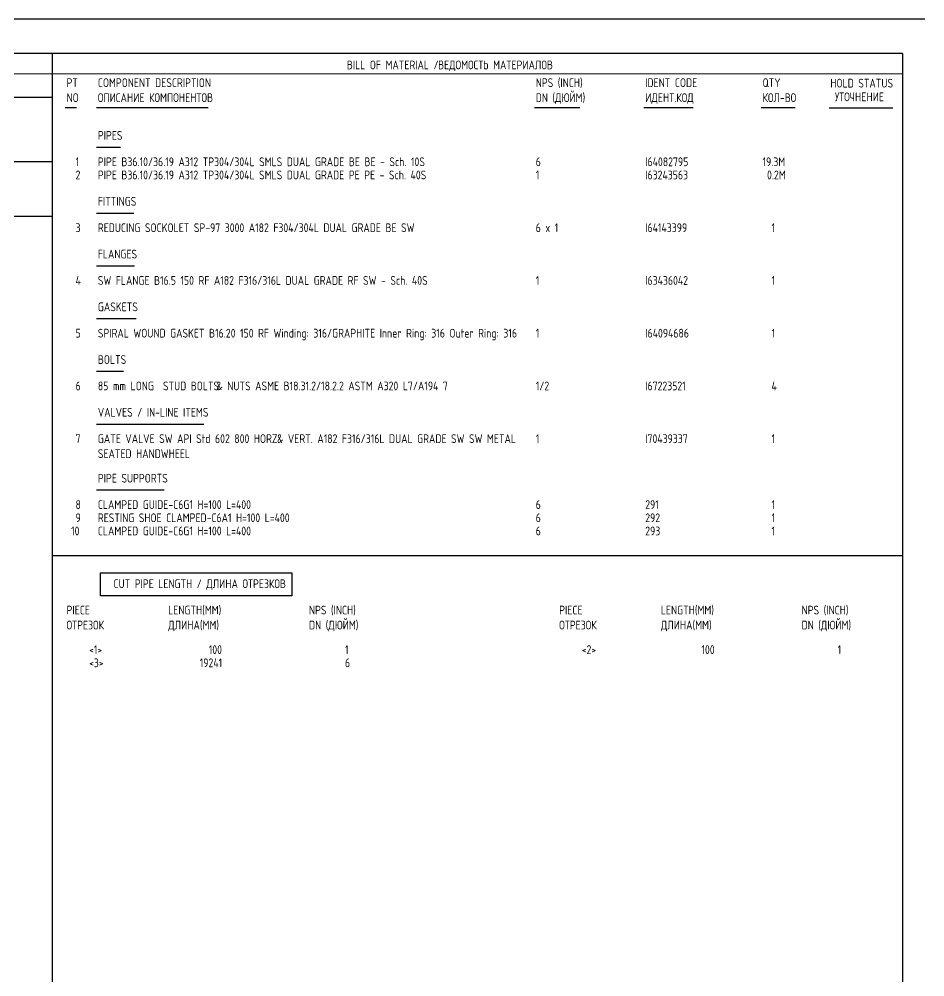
# Model space of a CAD drawing. Extents: x -1005 to 594, y -998 to 420.
# Drawn here: x 395.5 to 594, y 210 to 420 of the extents above; entities that cross this region are included whole.
import ezdxf

# ---------------------------------------------------------------- set-up
doc = ezdxf.new("R2010")
doc.units = 0
doc.styles.add('TTFN17', font='GOST type A')

msp = doc.modelspace()

# ---------------------------------------------------------------- linework, layer by layer
at = {"layer": 'GT_1', "flags": 128}
for points in [[(594, 420), (0, 420)], [(589.1, 412.5), (25.4, 412.5)], [(402.7, 412.5), (402.7, 7.5)], [(589.1, 412.5), (589.1, 7.5)], [(589.1, 408), (162.7, 407.9)], [(190.3, 402.9), (402.7, 402.9)], [(408.046, 400.531), (405.557, 400.531)], [(436.894, 400.531), (412.414, 400.531)], [(518.373, 400.531), (508.414, 400.531)], [(543.202, 400.531), (532.414, 400.531)], [(565.597, 400.531), (558.129, 400.531)], [(587, 400.5), (573, 400.5)], [(417.669, 391.854), (412.414, 391.854)], [(402.7, 388.7), (226.9, 388.7)], [(402.7, 376.7), (25.4, 376.7)], [(420.573, 377.398), (412.414, 377.398)], [(420.713, 365.833), (412.414, 365.833)], [(421.128, 354.269), (412.414, 354.269)], [(418.36, 342.704), (412.414, 342.704)], [(435.927, 331.139), (412.414, 331.139)], [(427.211, 316.684), (412.414, 316.684)], [(402.7, 302.387), (589, 302.387)], [(413.271, 298.602), (455.204, 298.602), (455.204, 293.554), (413.271, 293.554), (413.271, 298.602)]]:
    msp.add_lwpolyline(points, dxfattribs=at)

# ---------------------------------------------------------------- texts
at = {"layer": 'GT_1', "style": 'TTFN17'}
for s, p in [('BILL OF MATERIAL /', (467.289, 409)), ('ВЕДОМОСТЬ МАТЕРИАЛОВ', (487.289, 409)), ('PT', (405.846, 405.109)), ('COMPONENT DESCRIPTION', (412.703, 405.109)), ('NPS (INCH)', (508.703, 405.109)), ('IDENT CODE', (532.703, 405.109)), ('QTY', (558.417, 405.109)), ('HOLD STATUS', (573.289, 405)), ('NO', (405.846, 401.822)), ('ОПИСАНИЕ КОМПОНЕНТОВ', (412.703, 401.822)), ('DN (ДЮЙМ)', (508.703, 401.822)), ('ИДЕНТ.КОД', (532.703, 401.822)), ('КОЛ-ВО', (558.417, 401.822)), ('УТОЧНЕНИЕ', (574.289, 402)), ('PIPES', (412.703, 393.544)), ('  1', (405.846, 387.762)), ('PIPE B36.10/36.19 A312 TP304/304L SMLS DUAL GRADE BE BE - Sch. 10S', (412.703, 387.762)), ('6', (508.703, 387.762)), ('I64082795', (532.703, 387.762)), ('19.3M', (558.417, 387.762)), ('  2', (405.846, 384.871)), ('PIPE B36.10/36.19 A312 TP304/304L SMLS DUAL GRADE PE PE - Sch. 40S', (412.703, 384.871)), ('1', (508.703, 384.871)), ('I63243563', (532.703, 384.871)), (' 0.2M', (558.417, 384.871)), ('FITTINGS', (412.703, 379.088)), ('  3', (405.846, 373.306)), ('REDUCING SOCKOLET SP-97 3000 A182 F304/304L DUAL GRADE BE SW', (412.703, 373.306)), ('6 x 1', (508.703, 373.306)), ('I64143399', (532.703, 373.306)), ('  1', (558.417, 373.306)), ('FLANGES', (412.703, 367.524)), ('  4', (405.846, 361.741)), ('SW FLANGE B16.5 150 RF A182 F316/316L DUAL GRADE RF SW - Sch. 40S', (412.703, 361.741)), ('1', (508.703, 361.741)), ('I63436042', (532.703, 361.741)), ('  1', (558.417, 361.741)), ('GASKETS', (412.703, 355.959)), ('  5', (405.846, 350.177)), ('SPIRAL WOUND GASKET B16.20 150 RF Winding: 316/GRAPHITE Inner Ring: 316 Outer Ring: 316', (412.703, 350.177)), ('1', (508.703, 350.177)), ('I64094686', (532.703, 350.177)), ('  1', (558.417, 350.177)), ('BOLTS', (412.703, 344.395)), ('  6', (405.846, 338.612)), ('85 mm LONG  STUD BOLTS', (412.703, 338.612)), ('& NUTS ASME B18.31.2/18.2.2 ASTM A320 L7/A194 7', (438.704, 338.612)), ('1/2', (508.703, 338.612)), ('I67223521', (532.703, 338.612)), ('  4', (558.417, 338.612)), ('VALVES / IN-LINE ITEMS', (412.703, 332.83)), ('  7', (405.846, 327.048)), ('GATE VALVE SW API Std 602 800 HORZ.', (412.703, 327.048)), ('& VERT. A182 F316/316L DUAL GRADE SW SW METAL', (451.985, 327.048)), ('1', (508.703, 327.048)), ('I70439337', (532.703, 327.048)), ('  1', (558.417, 327.048)), ('SEATED HANDWHEEL', (412.703, 323.761)), ('PIPE SUPPORTS', (412.703, 318.374)), ('  8', (405.846, 312.592)), ('CLAMPED GUIDE-C6G1 H=100 L=400', (412.703, 312.592)), ('6', (508.703, 312.592)), ('291', (532.703, 312.592)), ('  1', (558.417, 312.592)), ('  9', (405.846, 309.701)), ('RESTING SHOE CLAMPED-C6A1 H=100 L=400', (412.703, 309.701)), ('6', (508.703, 309.701)), ('292', (532.703, 309.701)), ('  1', (558.417, 309.701)), (' 10', (405.846, 306.81)), ('CLAMPED GUIDE-C6G1 H=100 L=400', (412.703, 306.81)), ('6', (508.703, 306.81)), ('293', (532.703, 306.81)), ('  1', (558.417, 306.81)), ('CUT PIPE LENGTH / ДЛИНА ОТРЕЗКОВ', (416.132, 295.245)), ('PIECE', (405.846, 289.463)), ('LENGTH(MM)', (428.132, 289.463)), ('NPS (INCH)', (458.989, 289.463)), ('PIECE', (513.846, 289.463)), ('LENGTH(MM)', (536.132, 289.463)), ('NPS (INCH)', (566.989, 289.463)), ('ОТРЕЗОК', (405.846, 286.176)), ('ДЛИНА(MM)', (428.132, 286.176)), ('DN (ДЮЙМ)', (458.989, 286.176)), ('ОТРЕЗОК', (513.846, 286.176)), ('ДЛИНА(MM)', (536.132, 286.176)), ('DN (ДЮЙМ)', (566.989, 286.176)), ('     <1>', (405.846, 280.789)), ('         100', (428.132, 280.789)), ('        1', (458.989, 280.789)), ('     <2>', (513.846, 280.789)), ('         100', (536.132, 280.789)), ('        1', (566.989, 280.789)), ('     <3>', (405.846, 277.898)), ('       19241', (428.132, 277.898)), ('        6', (458.989, 277.898))]:
    msp.add_text(s, height=1.925, dxfattribs=at).set_placement(p)

doc.saveas('drawing.dxf')
